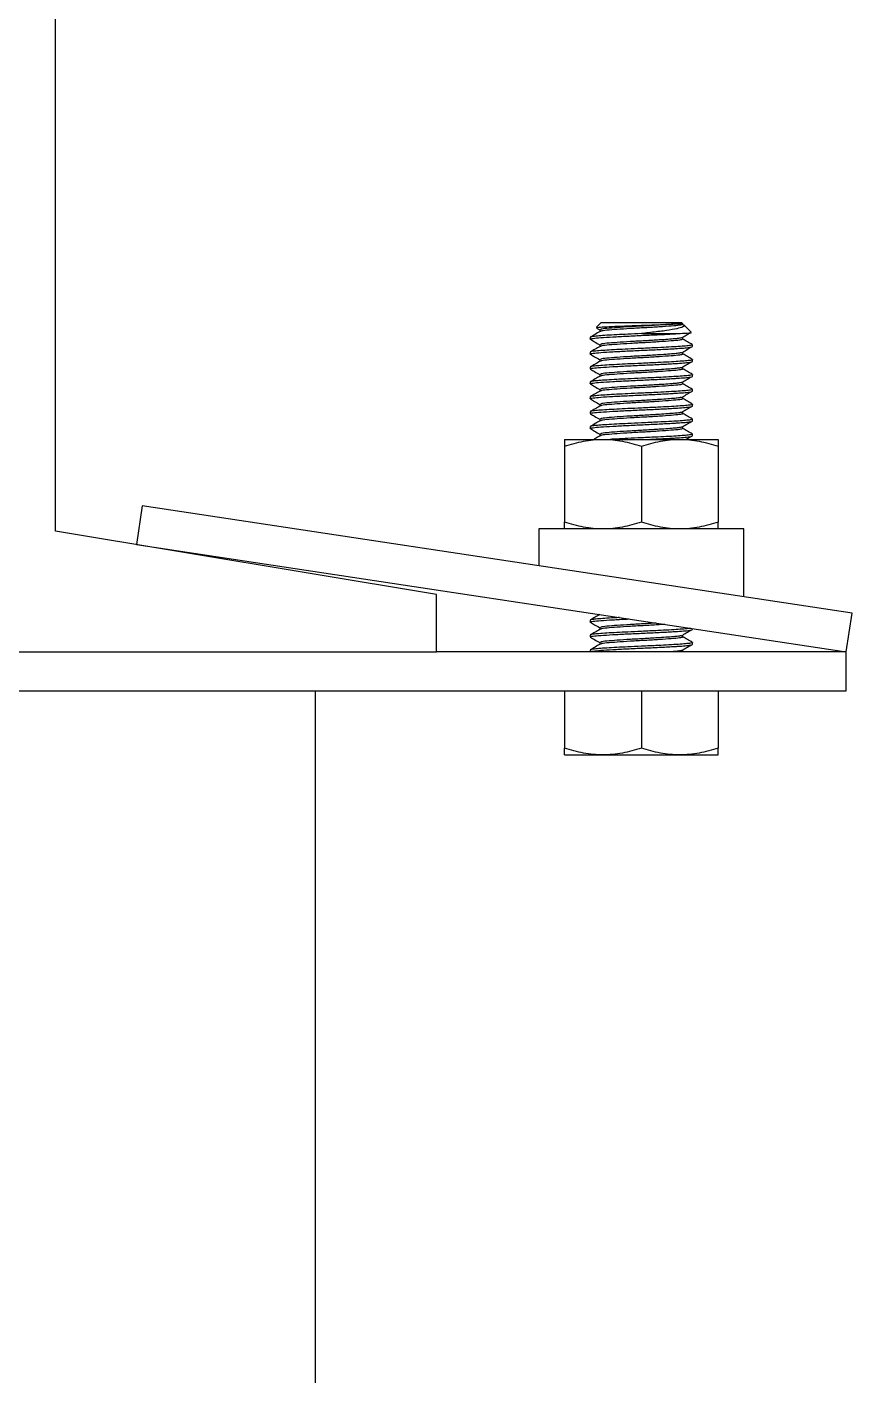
# Model space of a CAD drawing. Header units: millimetres. Extents: x 1735 to 8164, y 2313 to 5880.
# Drawn here: x 7020.9 to 7148.8, y 5252.7 to 5461.8 of the extents above; entities that cross this region are included whole.
import ezdxf

# ---------------------------------------------------------------- set-up
doc = ezdxf.new("R2010")
doc.units = ezdxf.units.MM
doc.header["$LTSCALE"] = 45
doc.header["$MEASUREMENT"] = 0
doc.linetypes.add('SLD-Solid', pattern=[0])

msp = doc.modelspace()

# ---------------------------------------------------------------- linework, layer by layer
at = {"color": 7, "linetype": 'SLD-Solid', "lineweight": 25}
for p, q in [((7025.37, 5383.61), (7025.37, 5650.95)), ((7109.97, 5415.96), (7109.21, 5415.2)), ((7109.22, 5415.09), (7109.74, 5414.79)), ((7109.74, 5414.81), (7109.74, 5414.54)), ((7109.97, 5415.96), (7122.39, 5415.96)), ((7122.62, 5415.73), (7122.39, 5415.96)), ((7123.88, 5414.46), (7122.71, 5415.63)), ((7108.24, 5413.65), (7108.24, 5413.36)), ((7116.18, 5414.23), (7121.78, 5414.23)), ((7122.62, 5413.36), (7122.62, 5413.65)), ((7108.24, 5411.34), (7108.24, 5411.05)), ((7109.74, 5412.5), (7109.74, 5412.23)), ((7122.62, 5411.05), (7122.62, 5411.34)), ((7124.12, 5412.21), (7124.12, 5412.5)), ((7108.24, 5409.03), (7108.24, 5408.75)), ((7109.74, 5410.19), (7109.74, 5409.92)), ((7122.62, 5408.75), (7122.62, 5409.03)), ((7124.12, 5409.9), (7124.12, 5410.19)), ((7108.24, 5406.73), (7108.24, 5406.44)), ((7109.74, 5407.88), (7109.74, 5407.61)), ((7122.62, 5406.44), (7122.62, 5406.73)), ((7124.12, 5407.59), (7124.12, 5407.88)), ((7108.24, 5404.42), (7108.24, 5404.13)), ((7109.74, 5405.57), (7109.74, 5405.3)), ((7122.62, 5404.13), (7122.62, 5404.42)), ((7124.12, 5405.28), (7124.12, 5405.57)), ((7108.24, 5402.11), (7108.24, 5401.82)), ((7109.74, 5403.26), (7109.74, 5402.99)), ((7122.62, 5401.82), (7122.62, 5402.11)), ((7124.12, 5402.97), (7124.12, 5403.26)), ((7109.74, 5400.95), (7109.74, 5400.68)), ((7124.12, 5400.66), (7124.12, 5400.95)), ((7108.24, 5399.8), (7108.24, 5399.51)), ((7109.74, 5398.64), (7109.74, 5398.37)), ((7122.62, 5399.51), (7122.62, 5399.8)), ((7124.12, 5398.35), (7124.12, 5398.64)), ((7104.27, 5397.82), (7110.23, 5397.82)), ((7104.27, 5396.76), (7104.27, 5385)), ((7110.23, 5397.82), (7122.13, 5397.82)), ((7116.18, 5396.76), (7116.18, 5385)), ((7122.13, 5397.82), (7128.09, 5397.82)), ((7128.09, 5396.76), (7128.09, 5385)), ((7038.81, 5387.53), (7037.9, 5381.52)), ((7148.84, 5370.88), (7038.81, 5387.53)), ((7084.43, 5373.77), (7025.37, 5383.61)), ((7100.3, 5383.93), (7100.3, 5378.23)), ((7132.05, 5383.93), (7100.3, 5383.93)), ((7132.05, 5373.42), (7132.05, 5383.93)), ((7037.9, 5381.52), (7147.93, 5364.88)), ((7084.43, 5364.88), (7084.43, 5373.77)), ((7147.93, 5364.88), (7148.84, 5370.88)), ((7108.24, 5369.78), (7108.24, 5369.49)), ((7109.74, 5368.63), (7109.74, 5368.35)), ((7108.24, 5367.47), (7108.24, 5367.18)), ((7122.62, 5367.18), (7122.62, 5367.47)), ((7124.12, 5368.34), (7124.12, 5368.48)), ((6957.43, 5364.88), (7084.43, 5364.88)), ((7147.93, 5364.88), (7084.43, 5364.88)), ((7108.24, 5365.16), (7108.24, 5364.88)), ((7109.74, 5366.32), (7109.74, 5366.04)), ((7122.62, 5364.88), (7122.62, 5365.16)), ((7122.63, 5364.88), (7122.62, 5364.89)), ((7124.12, 5366.03), (7124.12, 5366.32)), ((7147.93, 5358.81), (7147.93, 5364.88)), ((6893.93, 5358.81), (7147.93, 5358.81)), ((7065.66, 5060.08), (7065.66, 5358.81)), ((7104.27, 5358.81), (7104.27, 5349.95)), ((7116.18, 5358.81), (7116.18, 5349.95)), ((7128.09, 5358.81), (7128.09, 5349.95)), ((7104.27, 5348.89), (7110.23, 5348.89)), ((7110.23, 5348.89), (7122.13, 5348.89)), ((7122.13, 5348.89), (7128.09, 5348.89))]:
    msp.add_line(p, q, dxfattribs=at)
for points, knots in [([(7109.26, 5415.14), (7109.25, 5415.16), (7109.22, 5415.19), (7110.03, 5415.26), (7111.53, 5415.34), (7113.58, 5415.42), (7115.86, 5415.5), (7118.13, 5415.58), (7120.08, 5415.66), (7120.96, 5415.71), (7121.38, 5415.73)], [0, 0, 0, 0, 0.066029, 0.206363, 0.345119, 0.482055, 0.617912, 0.751448, 0.884411, 1, 1, 1, 1]), ([(7121.38, 5415.73), (7121.03, 5415.7), (7120.35, 5415.64), (7118.79, 5415.53), (7116.78, 5415.42), (7114.46, 5415.29), (7112.35, 5415.16), (7110.75, 5415.03), (7109.83, 5414.91), (7109.83, 5414.84), (7109.83, 5414.81)], [0, 0, 0, 0, 0.098174, 0.197138, 0.337958, 0.479972, 0.621185, 0.762519, 0.904423, 1, 1, 1, 1]), ([(7122.54, 5415.73), (7122.58, 5415.7), (7122.67, 5415.63), (7122.11, 5415.51), (7120.91, 5415.39), (7119.02, 5415.26), (7116.77, 5415.13), (7114.46, 5415), (7112.35, 5414.87), (7110.76, 5414.74), (7109.89, 5414.63), (7109.87, 5414.57), (7109.86, 5414.55)], [0, 0, 0, 0, 0.088352, 0.177861, 0.288011, 0.399319, 0.509484, 0.620583, 0.731055, 0.841622, 0.952635, 1, 1, 1, 1]), ([(7122.68, 5415.6), (7122.73, 5415.56), (7122.92, 5415.42), (7122.51, 5415.18), (7121.41, 5414.91), (7119.61, 5414.62), (7117.75, 5414.41), (7116.55, 5414.27), (7116.18, 5414.23)], [0, 0, 0, 0, 0.0827476, 0.2750829, 0.4760728, 0.6843126, 0.9010846, 1, 1, 1, 1]), ([(7121.38, 5415.73), (7121.49, 5415.73), (7121.71, 5415.73), (7121.98, 5415.73), (7122.21, 5415.73), (7122.39, 5415.73), (7122.52, 5415.73), (7122.59, 5415.73), (7122.63, 5415.73), (7122.62, 5415.73), (7122.62, 5415.73)], [0, 0, 0, 0, 0.1422, 0.2844, 0.4266, 0.5688, 0.711, 0.8532, 0.9954, 1, 1, 1, 1]), ([(7108.27, 5413.36), (7108.26, 5413.37), (7108.13, 5413.41), (7108.63, 5413.49), (7109.79, 5413.61), (7111.66, 5413.72), (7113.95, 5413.84), (7116.48, 5413.96), (7118.96, 5414.07), (7120.73, 5414.16), (7121.56, 5414.22), (7121.78, 5414.23)], [0, 0, 0, 0, 0.0114869, 0.1459685, 0.2798918, 0.4144046, 0.5482975, 0.6828407, 0.8167039, 0.9512767, 1, 1, 1, 1]), ([(7109.77, 5414.55), (7109.52, 5414.4), (7109.01, 5414.11), (7108.51, 5413.82), (7108.26, 5413.68)], [0, 0, 0, 0, 0.4998435, 1, 1, 1, 1]), ([(7108.27, 5413.34), (7108.49, 5413.21), (7108.98, 5412.92), (7109.47, 5412.64), (7109.74, 5412.48)], [0, 0, 0, 0, 0.446187, 1, 1, 1, 1]), ([(7116.18, 5414.23), (7115.48, 5414.2), (7114.15, 5414.13), (7112.33, 5414.05), (7110.79, 5413.96), (7109.54, 5413.87), (7108.69, 5413.78), (7108.26, 5413.71), (7108.29, 5413.67), (7108.3, 5413.65)], [0, 0, 0, 0, 0.168777, 0.318709, 0.470671, 0.620761, 0.771719, 0.923472, 1, 1, 1, 1]), ([(7122.34, 5413.56), (7122.18, 5413.52), (7121.96, 5413.48), (7121.21, 5413.4), (7120.33, 5413.33), (7118.79, 5413.22), (7116.77, 5413.11), (7114.46, 5412.98), (7112.35, 5412.85), (7110.75, 5412.72), (7109.83, 5412.6), (7109.83, 5412.53), (7109.83, 5412.5)], [0, 0, 0, 0, 0.095552, 0.130757, 0.216094, 0.302117, 0.424524, 0.547969, 0.670717, 0.793571, 0.91692, 1, 1, 1, 1]), ([(7122.55, 5413.36), (7122.57, 5413.35), (7122.61, 5413.3), (7122.09, 5413.2), (7120.91, 5413.08), (7119.02, 5412.95), (7116.77, 5412.82), (7114.46, 5412.69), (7112.35, 5412.56), (7110.76, 5412.43), (7109.89, 5412.32), (7109.87, 5412.26), (7109.86, 5412.24)], [0, 0, 0, 0, 0.041582, 0.135684, 0.251484, 0.368503, 0.484319, 0.601118, 0.717257, 0.833497, 0.950205, 1, 1, 1, 1]), ([(7121.78, 5414.23), (7122.32, 5414.26), (7123.39, 5414.31), (7124.02, 5414.37), (7123.87, 5414.4), (7123.84, 5414.41)], [0, 0, 0, 0, 0.432155, 0.863121, 1, 1, 1, 1]), ([(7122.41, 5413.56), (7122.65, 5413.7), (7123.07, 5413.95), (7123.5, 5414.2), (7123.67, 5414.31)], [0, 0, 0, 0, 0.5802562, 1, 1, 1, 1]), ([(7124.07, 5412.54), (7123.82, 5412.68), (7123.34, 5412.96), (7122.85, 5413.24), (7122.62, 5413.38)], [0, 0, 0, 0, 0.517771, 1, 1, 1, 1]), ([(7108.27, 5411.05), (7108.26, 5411.06), (7108.13, 5411.1), (7108.63, 5411.18), (7109.79, 5411.3), (7111.66, 5411.41), (7113.95, 5411.53), (7116.48, 5411.65), (7118.97, 5411.76), (7120.72, 5411.85), (7122.04, 5411.94), (7123.02, 5412.01), (7123.92, 5412.11), (7124.04, 5412.17), (7124.11, 5412.21)], [0, 0, 0, 0, 0.008606, 0.109357, 0.20969, 0.310464, 0.410775, 0.511572, 0.61186, 0.712679, 0.749182, 0.825341, 0.902377, 1, 1, 1, 1]), ([(7109.77, 5412.24), (7109.52, 5412.1), (7109.01, 5411.8), (7108.51, 5411.51), (7108.26, 5411.37)], [0, 0, 0, 0, 0.4998435, 1, 1, 1, 1]), ([(7108.27, 5411.03), (7108.49, 5410.9), (7108.98, 5410.61), (7109.47, 5410.33), (7109.74, 5410.17)], [0, 0, 0, 0, 0.446187, 1, 1, 1, 1]), ([(7124.08, 5412.5), (7124.09, 5412.49), (7124.15, 5412.46), (7123.83, 5412.39), (7123.1, 5412.3), (7121.95, 5412.22), (7120.49, 5412.13), (7118.56, 5412.03), (7116.35, 5411.93), (7114.15, 5411.83), (7112.33, 5411.74), (7110.79, 5411.65), (7109.54, 5411.56), (7108.69, 5411.48), (7108.26, 5411.4), (7108.29, 5411.36), (7108.3, 5411.34)], [0, 0, 0, 0, 0.017333, 0.092956, 0.168776, 0.243622, 0.319557, 0.394944, 0.499891, 0.584298, 0.65928, 0.735278, 0.810339, 0.885835, 0.961728, 1, 1, 1, 1]), ([(7122.34, 5411.25), (7122.18, 5411.22), (7121.96, 5411.17), (7121.21, 5411.09), (7120.33, 5411.02), (7118.79, 5410.92), (7116.77, 5410.8), (7114.46, 5410.67), (7112.35, 5410.54), (7110.75, 5410.41), (7109.83, 5410.29), (7109.83, 5410.22), (7109.83, 5410.19)], [0, 0, 0, 0, 0.095552, 0.130757, 0.216094, 0.302117, 0.424524, 0.547969, 0.670717, 0.793571, 0.91692, 1, 1, 1, 1]), ([(7122.55, 5411.05), (7122.57, 5411.04), (7122.61, 5410.99), (7122.09, 5410.89), (7120.91, 5410.77), (7119.02, 5410.64), (7116.77, 5410.51), (7114.46, 5410.38), (7112.35, 5410.25), (7110.76, 5410.12), (7109.89, 5410.01), (7109.87, 5409.95), (7109.86, 5409.93)], [0, 0, 0, 0, 0.041582, 0.1356837, 0.2514845, 0.3685029, 0.4843193, 0.6011181, 0.7172574, 0.8334968, 0.9502048, 1, 1, 1, 1]), ([(7122.41, 5411.25), (7122.65, 5411.4), (7123.14, 5411.68), (7123.63, 5411.97), (7123.88, 5412.12)], [0, 0, 0, 0, 0.499965, 1, 1, 1, 1]), ([(7124.07, 5410.23), (7123.82, 5410.37), (7123.34, 5410.65), (7122.85, 5410.94), (7122.62, 5411.07)], [0, 0, 0, 0, 0.517771, 1, 1, 1, 1]), ([(7108.27, 5408.75), (7108.26, 5408.75), (7108.13, 5408.79), (7108.63, 5408.87), (7109.79, 5408.99), (7111.66, 5409.1), (7113.95, 5409.22), (7116.48, 5409.34), (7118.97, 5409.45), (7120.72, 5409.54), (7122.04, 5409.63), (7123.02, 5409.7), (7123.92, 5409.8), (7124.04, 5409.86), (7124.11, 5409.9)], [0, 0, 0, 0, 0.0086058, 0.1093569, 0.2096899, 0.3104645, 0.4107746, 0.5115719, 0.6118598, 0.7126793, 0.749182, 0.8253408, 0.9023768, 1, 1, 1, 1]), ([(7109.77, 5409.93), (7109.52, 5409.79), (7109.01, 5409.5), (7108.51, 5409.2), (7108.26, 5409.06)], [0, 0, 0, 0, 0.4998435, 1, 1, 1, 1]), ([(7108.27, 5408.72), (7108.49, 5408.59), (7108.98, 5408.31), (7109.47, 5408.02), (7109.74, 5407.86)], [0, 0, 0, 0, 0.446187, 1, 1, 1, 1]), ([(7124.08, 5410.19), (7124.09, 5410.18), (7124.15, 5410.15), (7123.83, 5410.08), (7123.1, 5409.99), (7121.95, 5409.91), (7120.49, 5409.82), (7118.56, 5409.72), (7116.35, 5409.62), (7114.15, 5409.52), (7112.33, 5409.43), (7110.79, 5409.34), (7109.54, 5409.25), (7108.69, 5409.17), (7108.26, 5409.09), (7108.29, 5409.05), (7108.3, 5409.03)], [0, 0, 0, 0, 0.017333, 0.092956, 0.168776, 0.243622, 0.319557, 0.394944, 0.499891, 0.584298, 0.65928, 0.735278, 0.810339, 0.885835, 0.961728, 1, 1, 1, 1]), ([(7122.34, 5408.94), (7122.18, 5408.91), (7121.96, 5408.86), (7121.21, 5408.79), (7120.33, 5408.71), (7118.79, 5408.61), (7116.77, 5408.49), (7114.46, 5408.36), (7112.35, 5408.23), (7110.75, 5408.1), (7109.83, 5407.98), (7109.83, 5407.91), (7109.83, 5407.88)], [0, 0, 0, 0, 0.095552, 0.130757, 0.216094, 0.302117, 0.424524, 0.547969, 0.670717, 0.793571, 0.91692, 1, 1, 1, 1]), ([(7122.55, 5408.75), (7122.57, 5408.73), (7122.61, 5408.68), (7122.09, 5408.58), (7120.91, 5408.47), (7119.02, 5408.33), (7116.77, 5408.2), (7114.46, 5408.07), (7112.35, 5407.94), (7110.76, 5407.81), (7109.89, 5407.7), (7109.87, 5407.64), (7109.86, 5407.62)], [0, 0, 0, 0, 0.041582, 0.135684, 0.251484, 0.368503, 0.484319, 0.601118, 0.717257, 0.833497, 0.950205, 1, 1, 1, 1]), ([(7122.41, 5408.94), (7122.65, 5409.09), (7123.14, 5409.38), (7123.63, 5409.67), (7123.88, 5409.81)], [0, 0, 0, 0, 0.499965, 1, 1, 1, 1]), ([(7124.07, 5407.92), (7123.82, 5408.06), (7123.34, 5408.34), (7122.85, 5408.63), (7122.62, 5408.76)], [0, 0, 0, 0, 0.5177715, 1, 1, 1, 1]), ([(7108.27, 5406.44), (7108.26, 5406.44), (7108.13, 5406.48), (7108.63, 5406.56), (7109.79, 5406.68), (7111.66, 5406.8), (7113.95, 5406.91), (7116.48, 5407.03), (7118.97, 5407.14), (7120.72, 5407.23), (7122.04, 5407.32), (7123.02, 5407.39), (7123.92, 5407.49), (7124.04, 5407.55), (7124.11, 5407.59)], [0, 0, 0, 0, 0.0086058, 0.1093569, 0.2096899, 0.3104645, 0.4107746, 0.5115719, 0.6118598, 0.7126793, 0.749182, 0.8253408, 0.9023768, 1, 1, 1, 1]), ([(7109.77, 5407.62), (7109.52, 5407.48), (7109.01, 5407.19), (7108.51, 5406.9), (7108.26, 5406.75)], [0, 0, 0, 0, 0.499844, 1, 1, 1, 1]), ([(7108.27, 5406.41), (7108.49, 5406.28), (7108.98, 5406), (7109.47, 5405.71), (7109.74, 5405.55)], [0, 0, 0, 0, 0.446187, 1, 1, 1, 1]), ([(7124.08, 5407.88), (7124.09, 5407.87), (7124.15, 5407.84), (7123.83, 5407.77), (7123.1, 5407.68), (7121.95, 5407.6), (7120.49, 5407.51), (7118.56, 5407.41), (7116.35, 5407.31), (7114.15, 5407.21), (7112.33, 5407.12), (7110.79, 5407.03), (7109.54, 5406.94), (7108.69, 5406.86), (7108.26, 5406.78), (7108.29, 5406.74), (7108.3, 5406.73)], [0, 0, 0, 0, 0.017333, 0.092956, 0.168776, 0.243622, 0.319557, 0.394944, 0.499891, 0.584298, 0.65928, 0.735278, 0.810339, 0.885835, 0.961728, 1, 1, 1, 1]), ([(7122.34, 5406.63), (7122.18, 5406.6), (7121.96, 5406.55), (7121.21, 5406.48), (7120.33, 5406.4), (7118.79, 5406.3), (7116.77, 5406.18), (7114.46, 5406.05), (7112.35, 5405.92), (7110.75, 5405.79), (7109.83, 5405.67), (7109.83, 5405.6), (7109.83, 5405.57)], [0, 0, 0, 0, 0.095552, 0.130757, 0.216094, 0.302117, 0.424524, 0.547969, 0.670717, 0.793571, 0.91692, 1, 1, 1, 1]), ([(7122.55, 5406.44), (7122.57, 5406.42), (7122.61, 5406.37), (7122.09, 5406.27), (7120.91, 5406.16), (7119.02, 5406.02), (7116.77, 5405.89), (7114.46, 5405.76), (7112.35, 5405.63), (7110.76, 5405.5), (7109.89, 5405.39), (7109.87, 5405.33), (7109.86, 5405.31)], [0, 0, 0, 0, 0.041582, 0.135684, 0.251484, 0.368503, 0.484319, 0.601118, 0.717257, 0.833497, 0.950205, 1, 1, 1, 1]), ([(7122.41, 5406.63), (7122.65, 5406.78), (7123.14, 5407.07), (7123.63, 5407.36), (7123.88, 5407.5)], [0, 0, 0, 0, 0.499965, 1, 1, 1, 1]), ([(7124.07, 5405.61), (7123.82, 5405.75), (7123.34, 5406.04), (7122.85, 5406.32), (7122.62, 5406.45)], [0, 0, 0, 0, 0.517771, 1, 1, 1, 1]), ([(7108.27, 5404.13), (7108.26, 5404.13), (7108.13, 5404.17), (7108.63, 5404.25), (7109.79, 5404.37), (7111.66, 5404.49), (7113.95, 5404.6), (7116.48, 5404.72), (7118.97, 5404.83), (7120.72, 5404.93), (7122.04, 5405.01), (7123.02, 5405.08), (7123.92, 5405.18), (7124.04, 5405.24), (7124.11, 5405.28)], [0, 0, 0, 0, 0.008606, 0.109357, 0.20969, 0.310464, 0.410775, 0.511572, 0.61186, 0.712679, 0.749182, 0.825341, 0.902377, 1, 1, 1, 1]), ([(7109.77, 5405.31), (7109.52, 5405.17), (7109.01, 5404.88), (7108.51, 5404.59), (7108.26, 5404.44)], [0, 0, 0, 0, 0.4998435, 1, 1, 1, 1]), ([(7124.08, 5405.57), (7124.09, 5405.56), (7124.15, 5405.53), (7123.83, 5405.46), (7123.1, 5405.37), (7121.95, 5405.29), (7120.49, 5405.2), (7118.56, 5405.1), (7116.35, 5405), (7114.15, 5404.9), (7112.33, 5404.81), (7110.79, 5404.72), (7109.54, 5404.64), (7108.69, 5404.55), (7108.26, 5404.47), (7108.29, 5404.43), (7108.3, 5404.42)], [0, 0, 0, 0, 0.017333, 0.092956, 0.168776, 0.243622, 0.319557, 0.394944, 0.499891, 0.584298, 0.65928, 0.735278, 0.810339, 0.885835, 0.961728, 1, 1, 1, 1]), ([(7122.34, 5404.32), (7122.18, 5404.29), (7121.96, 5404.24), (7121.21, 5404.17), (7120.33, 5404.09), (7118.79, 5403.99), (7116.77, 5403.87), (7114.46, 5403.74), (7112.35, 5403.61), (7110.75, 5403.48), (7109.83, 5403.36), (7109.83, 5403.29), (7109.83, 5403.26)], [0, 0, 0, 0, 0.095552, 0.130757, 0.216094, 0.302117, 0.424524, 0.547969, 0.670717, 0.793571, 0.91692, 1, 1, 1, 1]), ([(7122.41, 5404.32), (7122.65, 5404.47), (7123.14, 5404.76), (7123.63, 5405.05), (7123.88, 5405.19)], [0, 0, 0, 0, 0.499965, 1, 1, 1, 1]), ([(7108.27, 5401.82), (7108.26, 5401.82), (7108.13, 5401.86), (7108.63, 5401.95), (7109.79, 5402.06), (7111.66, 5402.18), (7113.95, 5402.29), (7116.48, 5402.41), (7118.97, 5402.52), (7120.72, 5402.62), (7122.04, 5402.7), (7123.02, 5402.77), (7123.92, 5402.87), (7124.04, 5402.94), (7124.11, 5402.97)], [0, 0, 0, 0, 0.0086058, 0.1093569, 0.2096899, 0.3104645, 0.4107746, 0.5115719, 0.6118598, 0.7126793, 0.749182, 0.8253408, 0.9023768, 1, 1, 1, 1]), ([(7109.77, 5403), (7109.52, 5402.86), (7109.01, 5402.57), (7108.51, 5402.28), (7108.26, 5402.13)], [0, 0, 0, 0, 0.499844, 1, 1, 1, 1]), ([(7108.27, 5404.1), (7108.49, 5403.97), (7108.98, 5403.69), (7109.47, 5403.4), (7109.74, 5403.24)], [0, 0, 0, 0, 0.446187, 1, 1, 1, 1]), ([(7124.08, 5403.26), (7124.09, 5403.26), (7124.15, 5403.22), (7123.83, 5403.15), (7123.1, 5403.07), (7121.95, 5402.98), (7120.49, 5402.89), (7118.56, 5402.79), (7116.35, 5402.69), (7114.15, 5402.59), (7112.33, 5402.5), (7110.79, 5402.41), (7109.54, 5402.33), (7108.69, 5402.24), (7108.26, 5402.16), (7108.29, 5402.12), (7108.3, 5402.11)], [0, 0, 0, 0, 0.017333, 0.092956, 0.168776, 0.243622, 0.319557, 0.394944, 0.499891, 0.584298, 0.65928, 0.735278, 0.810339, 0.885835, 0.961728, 1, 1, 1, 1]), ([(7122.55, 5404.13), (7122.57, 5404.11), (7122.61, 5404.06), (7122.09, 5403.97), (7120.91, 5403.85), (7119.02, 5403.71), (7116.77, 5403.59), (7114.46, 5403.45), (7112.35, 5403.32), (7110.76, 5403.19), (7109.89, 5403.09), (7109.87, 5403.02), (7109.86, 5403.01)], [0, 0, 0, 0, 0.041582, 0.135684, 0.251484, 0.368503, 0.484319, 0.601118, 0.717257, 0.833497, 0.950205, 1, 1, 1, 1]), ([(7122.41, 5402.01), (7122.65, 5402.16), (7123.14, 5402.45), (7123.63, 5402.74), (7123.88, 5402.88)], [0, 0, 0, 0, 0.499965, 1, 1, 1, 1]), ([(7124.07, 5403.3), (7123.82, 5403.45), (7123.34, 5403.73), (7122.85, 5404.01), (7122.62, 5404.14)], [0, 0, 0, 0, 0.5177715, 1, 1, 1, 1]), ([(7108.27, 5399.51), (7108.26, 5399.51), (7108.13, 5399.55), (7108.63, 5399.64), (7109.79, 5399.75), (7111.66, 5399.87), (7113.95, 5399.98), (7116.48, 5400.1), (7118.97, 5400.22), (7120.72, 5400.31), (7122.04, 5400.39), (7123.02, 5400.46), (7123.92, 5400.56), (7124.04, 5400.63), (7124.11, 5400.66)], [0, 0, 0, 0, 0.008606, 0.109357, 0.20969, 0.310464, 0.410775, 0.511572, 0.61186, 0.712679, 0.749182, 0.825341, 0.902377, 1, 1, 1, 1]), ([(7109.77, 5400.7), (7109.52, 5400.55), (7109.01, 5400.26), (7108.51, 5399.97), (7108.26, 5399.82)], [0, 0, 0, 0, 0.4998435, 1, 1, 1, 1]), ([(7108.27, 5401.79), (7108.49, 5401.66), (7108.98, 5401.38), (7109.47, 5401.09), (7109.74, 5400.94)], [0, 0, 0, 0, 0.446187, 1, 1, 1, 1]), ([(7124.08, 5400.95), (7124.09, 5400.95), (7124.15, 5400.91), (7123.83, 5400.85), (7123.1, 5400.76), (7121.95, 5400.67), (7120.49, 5400.58), (7118.56, 5400.49), (7116.35, 5400.38), (7114.15, 5400.28), (7112.33, 5400.19), (7110.79, 5400.1), (7109.54, 5400.02), (7108.69, 5399.93), (7108.26, 5399.86), (7108.29, 5399.81), (7108.3, 5399.8)], [0, 0, 0, 0, 0.017333, 0.092956, 0.168776, 0.243622, 0.319557, 0.394944, 0.499891, 0.584298, 0.65928, 0.735278, 0.810339, 0.885835, 0.961728, 1, 1, 1, 1]), ([(7122.34, 5402.01), (7122.18, 5401.98), (7121.96, 5401.93), (7121.21, 5401.86), (7120.33, 5401.79), (7118.79, 5401.68), (7116.77, 5401.56), (7114.46, 5401.43), (7112.35, 5401.3), (7110.75, 5401.17), (7109.83, 5401.05), (7109.83, 5400.98), (7109.83, 5400.95)], [0, 0, 0, 0, 0.095552, 0.130757, 0.216094, 0.302117, 0.424524, 0.547969, 0.670717, 0.793571, 0.91692, 1, 1, 1, 1]), ([(7122.55, 5401.82), (7122.57, 5401.8), (7122.61, 5401.75), (7122.09, 5401.66), (7120.91, 5401.54), (7119.02, 5401.4), (7116.77, 5401.28), (7114.46, 5401.14), (7112.35, 5401.01), (7110.76, 5400.88), (7109.89, 5400.78), (7109.87, 5400.71), (7109.86, 5400.7)], [0, 0, 0, 0, 0.041582, 0.135684, 0.251484, 0.368503, 0.484319, 0.601118, 0.717257, 0.833497, 0.950205, 1, 1, 1, 1]), ([(7122.41, 5399.7), (7122.65, 5399.85), (7123.14, 5400.14), (7123.63, 5400.43), (7123.88, 5400.57)], [0, 0, 0, 0, 0.499965, 1, 1, 1, 1]), ([(7124.07, 5400.99), (7123.82, 5401.14), (7123.34, 5401.42), (7122.85, 5401.7), (7122.62, 5401.83)], [0, 0, 0, 0, 0.517771, 1, 1, 1, 1]), ([(7108.27, 5399.48), (7108.49, 5399.35), (7108.98, 5399.07), (7109.47, 5398.78), (7109.74, 5398.63)], [0, 0, 0, 0, 0.446187, 1, 1, 1, 1]), ([(7109.77, 5398.39), (7109.52, 5398.24), (7109.19, 5398.05), (7108.87, 5397.87), (7108.79, 5397.82)], [0, 0, 0, 0, 0.774622, 1, 1, 1, 1]), ([(7122.34, 5399.71), (7122.18, 5399.67), (7121.96, 5399.62), (7121.21, 5399.55), (7120.33, 5399.48), (7118.79, 5399.37), (7116.77, 5399.26), (7114.46, 5399.12), (7112.35, 5398.99), (7110.75, 5398.86), (7109.83, 5398.74), (7109.83, 5398.67), (7109.83, 5398.64)], [0, 0, 0, 0, 0.095552, 0.130757, 0.216094, 0.302117, 0.424524, 0.547969, 0.670717, 0.793571, 0.91692, 1, 1, 1, 1]), ([(7122.55, 5399.51), (7122.57, 5399.49), (7122.61, 5399.44), (7122.09, 5399.35), (7120.91, 5399.23), (7119.02, 5399.09), (7116.77, 5398.97), (7114.46, 5398.83), (7112.35, 5398.7), (7110.76, 5398.57), (7109.89, 5398.47), (7109.87, 5398.41), (7109.86, 5398.39)], [0, 0, 0, 0, 0.041582, 0.135684, 0.251484, 0.368503, 0.484319, 0.601118, 0.717257, 0.833497, 0.950205, 1, 1, 1, 1]), ([(7124.08, 5398.64), (7124.09, 5398.64), (7124.15, 5398.6), (7123.83, 5398.54), (7123.1, 5398.45), (7121.95, 5398.36), (7120.49, 5398.27), (7118.56, 5398.18), (7116.35, 5398.07), (7114.16, 5397.97), (7112.5, 5397.89), (7111.67, 5397.84), (7111.33, 5397.82)], [0, 0, 0, 0, 0.024396, 0.130832, 0.237548, 0.34289, 0.449767, 0.555872, 0.703581, 0.822382, 0.927917, 1, 1, 1, 1]), ([(7117.14, 5397.82), (7117.74, 5397.85), (7119.18, 5397.92), (7120.71, 5398), (7122.04, 5398.08), (7123.02, 5398.15), (7123.92, 5398.25), (7124.04, 5398.32), (7124.11, 5398.35)], [0, 0, 0, 0, 0.158144, 0.376816, 0.455989, 0.621173, 0.78826, 1, 1, 1, 1]), ([(7124.07, 5398.68), (7123.82, 5398.83), (7123.34, 5399.11), (7122.85, 5399.39), (7122.62, 5399.53)], [0, 0, 0, 0, 0.517771, 1, 1, 1, 1]), ([(7123.13, 5397.82), (7123.13, 5397.83), (7123.38, 5397.97), (7123.63, 5398.12), (7123.88, 5398.26)], [0, 0, 0, 0, 0.016494, 1, 1, 1, 1]), ([(7104.27, 5396.76), (7105.25, 5397.08), (7106.23, 5397.35), (7108.21, 5397.72), (7109.21, 5397.82), (7110.23, 5397.82)], [0, 0, 0, 0, 0.5, 0.5, 1, 1, 1, 1]), ([(7104.27, 5397.82), (7104.27, 5397.82), (7104.27, 5397.8), (7104.27, 5397.7), (7104.27, 5397.63), (7104.27, 5397.35), (7104.27, 5397.08), (7104.27, 5396.76)], [0, 0, 0, 0, 0.25, 0.25, 0.5, 0.5, 1, 1, 1, 1]), ([(7110.23, 5397.82), (7110.73, 5397.82), (7111.24, 5397.8), (7112.24, 5397.7), (7112.74, 5397.63), (7114.23, 5397.35), (7115.21, 5397.08), (7116.18, 5396.76)], [0, 0, 0, 0, 0.25, 0.25, 0.5, 0.5, 1, 1, 1, 1]), ([(7116.18, 5396.76), (7117.15, 5397.08), (7118.13, 5397.35), (7120.12, 5397.72), (7121.12, 5397.82), (7122.13, 5397.82)], [0, 0, 0, 0, 0.5, 0.5, 1, 1, 1, 1]), ([(7122.13, 5397.82), (7122.64, 5397.82), (7123.15, 5397.8), (7124.15, 5397.7), (7124.65, 5397.63), (7126.13, 5397.35), (7127.11, 5397.08), (7128.09, 5396.76)], [0, 0, 0, 0, 0.25, 0.25, 0.5, 0.5, 1, 1, 1, 1]), ([(7128.09, 5397.82), (7128.09, 5397.82), (7128.09, 5397.8), (7128.09, 5397.7), (7128.09, 5397.63), (7128.09, 5397.35), (7128.09, 5397.08), (7128.09, 5396.76)], [0, 0, 0, 0, 0.25, 0.25, 0.5, 0.5, 1, 1, 1, 1]), ([(7110.23, 5383.93), (7109.72, 5383.93), (7109.21, 5383.96), (7108.21, 5384.05), (7107.71, 5384.13), (7106.22, 5384.4), (7105.24, 5384.67), (7104.27, 5385)], [0, 0, 0, 0, 0.25, 0.25, 0.5, 0.5, 1, 1, 1, 1]), ([(7104.27, 5383.93), (7104.27, 5383.93), (7104.27, 5383.96), (7104.27, 5384.06), (7104.27, 5384.13), (7104.27, 5384.41), (7104.27, 5384.67), (7104.27, 5385)], [0, 0, 0, 0, 0.25, 0.25, 0.5, 0.5, 1, 1, 1, 1]), ([(7116.18, 5385), (7115.21, 5384.67), (7114.22, 5384.4), (7112.24, 5384.03), (7111.24, 5383.93), (7110.23, 5383.93)], [0, 0, 0, 0, 0.5, 0.5, 1, 1, 1, 1]), ([(7122.13, 5383.93), (7121.63, 5383.93), (7121.12, 5383.96), (7120.12, 5384.05), (7119.62, 5384.13), (7118.13, 5384.4), (7117.15, 5384.67), (7116.18, 5385)], [0, 0, 0, 0, 0.25, 0.25, 0.5, 0.5, 1, 1, 1, 1]), ([(7128.09, 5385), (7127.11, 5384.67), (7126.13, 5384.4), (7124.15, 5384.03), (7123.15, 5383.93), (7122.13, 5383.93)], [0, 0, 0, 0, 0.5, 0.5, 1, 1, 1, 1]), ([(7128.09, 5383.93), (7128.09, 5383.93), (7128.09, 5383.96), (7128.09, 5384.06), (7128.09, 5384.13), (7128.09, 5384.41), (7128.09, 5384.67), (7128.09, 5385)], [0, 0, 0, 0, 0.25, 0.25, 0.5, 0.5, 1, 1, 1, 1]), ([(7108.27, 5369.49), (7108.26, 5369.49), (7108.13, 5369.54), (7108.63, 5369.62), (7109.79, 5369.73), (7111.67, 5369.85), (7113.25, 5369.93), (7114.16, 5369.97), (7114.24, 5369.98)], [0, 0, 0, 0, 0.020434, 0.259656, 0.497886, 0.737165, 0.97534, 1, 1, 1, 1]), ([(7109.74, 5370.66), (7109.5, 5370.52), (7109, 5370.23), (7108.51, 5369.95), (7108.26, 5369.8)], [0, 0, 0, 0, 0.4895067, 1, 1, 1, 1]), ([(7108.27, 5369.46), (7108.49, 5369.34), (7108.98, 5369.05), (7109.47, 5368.77), (7109.74, 5368.61)], [0, 0, 0, 0, 0.446187, 1, 1, 1, 1]), ([(7112.8, 5370.2), (7112.66, 5370.19), (7111.92, 5370.15), (7110.8, 5370.08), (7109.54, 5370), (7108.69, 5369.91), (7108.26, 5369.84), (7108.29, 5369.79), (7108.3, 5369.78)], [0, 0, 0, 0, 0.052486, 0.26383, 0.472569, 0.682516, 0.893568, 1, 1, 1, 1]), ([(7118.48, 5369.34), (7117.91, 5369.3), (7116.62, 5369.23), (7114.46, 5369.1), (7112.36, 5368.97), (7110.75, 5368.84), (7109.83, 5368.73), (7109.83, 5368.65), (7109.83, 5368.63)], [0, 0, 0, 0, 0.142553, 0.326484, 0.509376, 0.692426, 0.876213, 1, 1, 1, 1]), ([(7119.8, 5369.14), (7119.53, 5369.12), (7118.66, 5369.05), (7116.76, 5368.95), (7114.47, 5368.82), (7112.35, 5368.69), (7110.77, 5368.56), (7109.89, 5368.45), (7109.87, 5368.39), (7109.86, 5368.37)], [0, 0, 0, 0, 0.077776, 0.246911, 0.417482, 0.587089, 0.756842, 0.92728, 1, 1, 1, 1]), ([(7108.27, 5367.18), (7108.26, 5367.19), (7108.13, 5367.23), (7108.63, 5367.31), (7109.79, 5367.42), (7111.66, 5367.54), (7113.95, 5367.66), (7116.48, 5367.77), (7118.97, 5367.89), (7120.72, 5367.98), (7122.04, 5368.06), (7123.02, 5368.13), (7123.92, 5368.23), (7124.04, 5368.3), (7124.11, 5368.34)], [0, 0, 0, 0, 0.008606, 0.109357, 0.20969, 0.310464, 0.410775, 0.511572, 0.61186, 0.712679, 0.749182, 0.825341, 0.902377, 1, 1, 1, 1]), ([(7109.77, 5368.37), (7109.52, 5368.22), (7109.01, 5367.93), (7108.51, 5367.64), (7108.26, 5367.5)], [0, 0, 0, 0, 0.499844, 1, 1, 1, 1]), ([(7108.27, 5367.15), (7108.49, 5367.03), (7108.98, 5366.74), (7109.47, 5366.46), (7109.74, 5366.3)], [0, 0, 0, 0, 0.4461873, 1, 1, 1, 1]), ([(7123.82, 5368.53), (7123.81, 5368.53), (7123.69, 5368.49), (7123.07, 5368.43), (7121.96, 5368.35), (7120.49, 5368.26), (7118.56, 5368.16), (7116.35, 5368.06), (7114.15, 5367.95), (7112.33, 5367.87), (7110.79, 5367.78), (7109.54, 5367.69), (7108.69, 5367.6), (7108.26, 5367.53), (7108.29, 5367.49), (7108.3, 5367.47)], [0, 0, 0, 0, 0.010167, 0.092908, 0.174585, 0.257451, 0.339719, 0.454245, 0.546356, 0.628182, 0.711116, 0.793028, 0.875415, 0.958234, 1, 1, 1, 1]), ([(7122.34, 5367.38), (7122.18, 5367.34), (7121.96, 5367.3), (7121.21, 5367.22), (7120.33, 5367.15), (7118.79, 5367.04), (7116.77, 5366.93), (7114.46, 5366.8), (7112.35, 5366.67), (7110.75, 5366.54), (7109.83, 5366.42), (7109.83, 5366.35), (7109.83, 5366.32)], [0, 0, 0, 0, 0.0955516, 0.1307566, 0.2160939, 0.3021172, 0.424524, 0.5479692, 0.6707173, 0.7935712, 0.9169204, 1, 1, 1, 1]), ([(7122.55, 5367.18), (7122.57, 5367.17), (7122.61, 5367.12), (7122.09, 5367.02), (7120.91, 5366.9), (7119.02, 5366.77), (7116.77, 5366.64), (7114.46, 5366.51), (7112.35, 5366.38), (7110.76, 5366.25), (7109.89, 5366.14), (7109.87, 5366.08), (7109.86, 5366.06)], [0, 0, 0, 0, 0.041582, 0.135684, 0.251484, 0.368503, 0.484319, 0.601118, 0.717257, 0.833497, 0.950205, 1, 1, 1, 1]), ([(7122.41, 5367.38), (7122.65, 5367.52), (7123.14, 5367.81), (7123.63, 5368.1), (7123.88, 5368.25)], [0, 0, 0, 0, 0.499965, 1, 1, 1, 1]), ([(7124.07, 5366.35), (7123.82, 5366.5), (7123.34, 5366.78), (7122.85, 5367.06), (7122.62, 5367.2)], [0, 0, 0, 0, 0.517771, 1, 1, 1, 1]), ([(7108.27, 5364.87), (7108.26, 5364.88), (7108.13, 5364.92), (7108.63, 5365), (7109.79, 5365.11), (7111.66, 5365.23), (7113.95, 5365.35), (7116.48, 5365.46), (7118.97, 5365.58), (7120.72, 5365.67), (7122.04, 5365.75), (7123.02, 5365.82), (7123.92, 5365.92), (7124.04, 5365.99), (7124.11, 5366.03)], [0, 0, 0, 0, 0.008606, 0.109357, 0.20969, 0.310464, 0.410775, 0.511572, 0.61186, 0.712679, 0.749182, 0.825341, 0.902377, 1, 1, 1, 1]), ([(7109.77, 5366.06), (7109.52, 5365.91), (7109.01, 5365.62), (7108.51, 5365.33), (7108.26, 5365.19)], [0, 0, 0, 0, 0.4998435, 1, 1, 1, 1]), ([(7124.08, 5366.32), (7124.09, 5366.31), (7124.15, 5366.27), (7123.83, 5366.21), (7123.1, 5366.12), (7121.95, 5366.04), (7120.49, 5365.95), (7118.56, 5365.85), (7116.35, 5365.75), (7114.15, 5365.64), (7112.33, 5365.56), (7110.79, 5365.47), (7109.54, 5365.38), (7108.69, 5365.29), (7108.26, 5365.22), (7108.29, 5365.18), (7108.3, 5365.16)], [0, 0, 0, 0, 0.017333, 0.092956, 0.168776, 0.243622, 0.319557, 0.394944, 0.499891, 0.584298, 0.65928, 0.735278, 0.810339, 0.885835, 0.961728, 1, 1, 1, 1]), ([(7122.34, 5365.07), (7122.18, 5365.03), (7121.95, 5364.99), (7121.36, 5364.93), (7121.01, 5364.9), (7120.81, 5364.88)], [0, 0, 0, 0, 0.543982, 0.744407, 1, 1, 1, 1]), ([(7122.41, 5365.07), (7122.65, 5365.21), (7123.14, 5365.5), (7123.63, 5365.79), (7123.88, 5365.94)], [0, 0, 0, 0, 0.499965, 1, 1, 1, 1]), ([(7110.23, 5348.89), (7109.72, 5348.89), (7109.21, 5348.92), (7108.21, 5349.01), (7107.71, 5349.08), (7106.22, 5349.36), (7105.24, 5349.63), (7104.27, 5349.95)], [0, 0, 0, 0, 0.25, 0.25, 0.5, 0.5, 1, 1, 1, 1]), ([(7104.27, 5348.89), (7104.27, 5348.89), (7104.27, 5348.92), (7104.27, 5349.01), (7104.27, 5349.09), (7104.27, 5349.37), (7104.27, 5349.63), (7104.27, 5349.95)], [0, 0, 0, 0, 0.25, 0.25, 0.5, 0.5, 1, 1, 1, 1]), ([(7116.18, 5349.95), (7115.21, 5349.63), (7114.22, 5349.36), (7112.24, 5348.99), (7111.24, 5348.89), (7110.23, 5348.89)], [0, 0, 0, 0, 0.5, 0.5, 1, 1, 1, 1]), ([(7122.13, 5348.89), (7121.63, 5348.89), (7121.12, 5348.92), (7120.12, 5349.01), (7119.62, 5349.08), (7118.13, 5349.36), (7117.15, 5349.63), (7116.18, 5349.95)], [0, 0, 0, 0, 0.25, 0.25, 0.5, 0.5, 1, 1, 1, 1]), ([(7128.09, 5349.95), (7127.11, 5349.63), (7126.13, 5349.36), (7124.15, 5348.99), (7123.15, 5348.89), (7122.13, 5348.89)], [0, 0, 0, 0, 0.5, 0.5, 1, 1, 1, 1]), ([(7128.09, 5348.89), (7128.09, 5348.89), (7128.09, 5348.92), (7128.09, 5349.01), (7128.09, 5349.09), (7128.09, 5349.37), (7128.09, 5349.63), (7128.09, 5349.95)], [0, 0, 0, 0, 0.25, 0.25, 0.5, 0.5, 1, 1, 1, 1])]:
    msp.add_open_spline(points, degree=3, knots=knots, dxfattribs=at)

doc.saveas('drawing.dxf')
